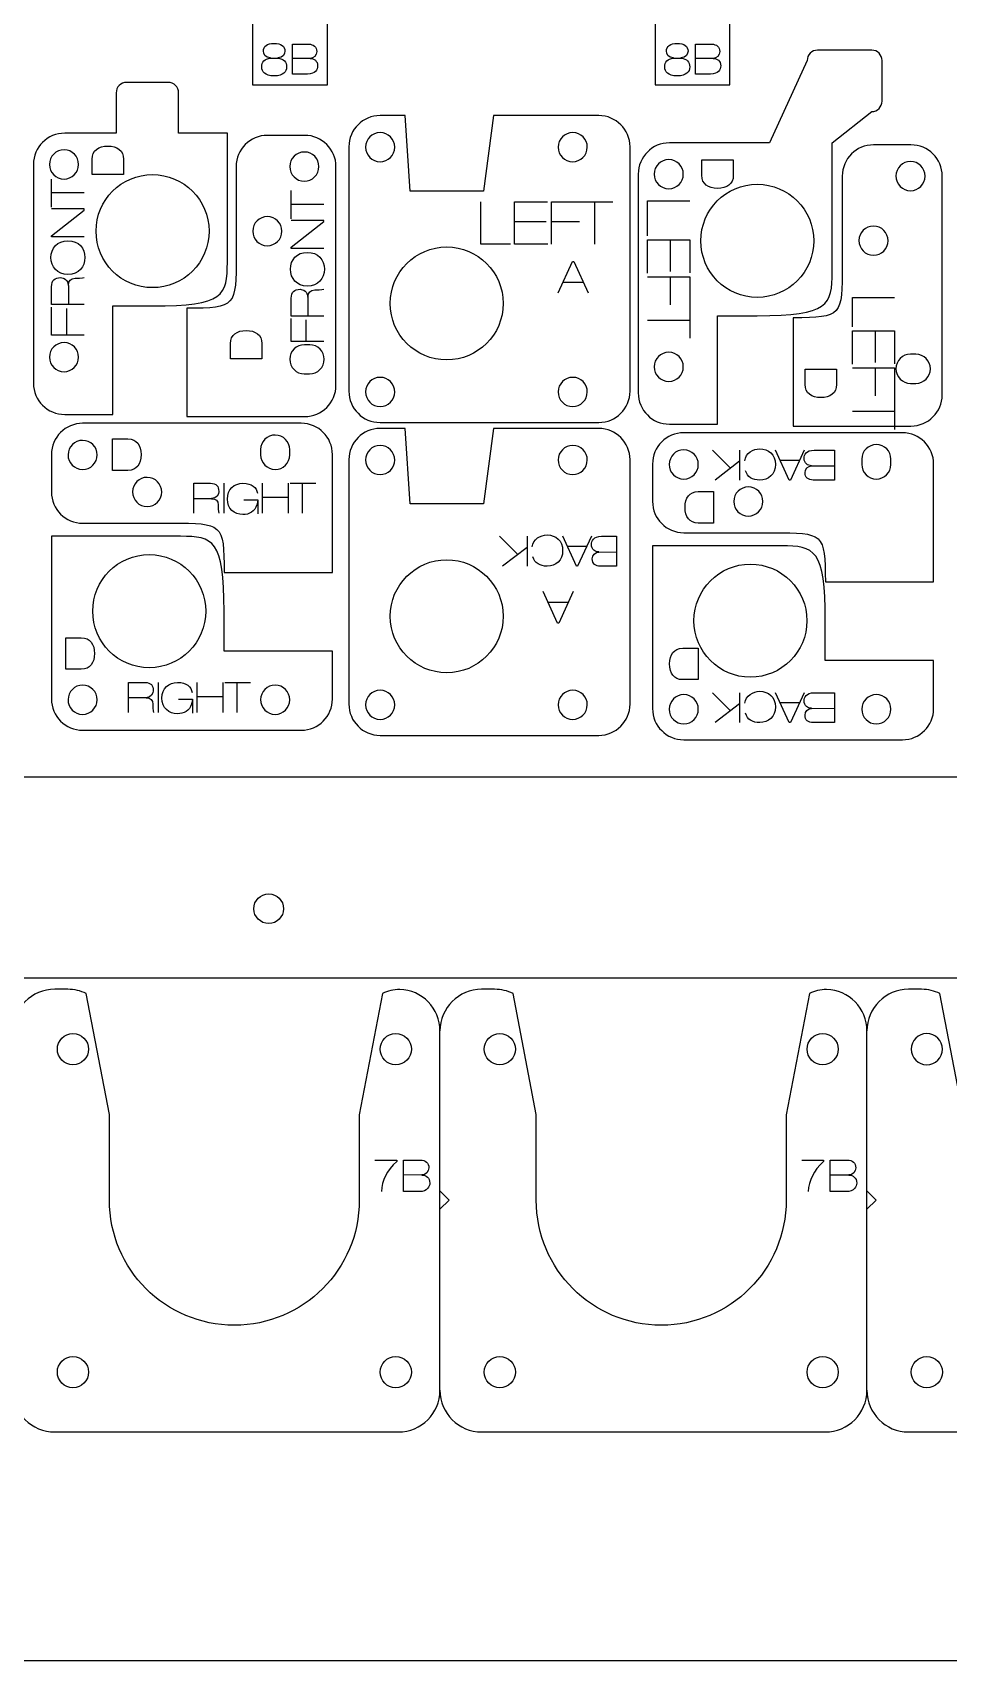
# Model space of a CAD drawing. Header units: millimetres. Extents: x 0 to 610, y -305 to 0.
# Drawn here: x 107 to 195, y -304.8 to -148.5 of the extents above; entities that cross this region are included whole.
import ezdxf

# ---------------------------------------------------------------- set-up
doc = ezdxf.new("R2010")
doc.units = ezdxf.units.MM
doc.layers.add('CUTS', color=1, linetype='Continuous', true_color=0xff0000)
doc.layers.add('TEXT', color=5, linetype='Continuous', true_color=0x0000ff)
doc.layers.add('laser bed referance', color=3, linetype='Continuous', lineweight=25, true_color=0x00ff00)

msp = doc.modelspace()

# ---------------------------------------------------------------- linework, layer by layer
at = {"layer": 'CUTS', "color": 1, "lineweight": 25, "true_color": 0xff0000}
for points in [[(165.37, -147.47), (165.37, -147.46), (166.78, -147.46), (166.78, -153.56), (173.98, -153.56), (173.98, -147.46), (184.78, -147.46), (184.78, -135.36), (188.98, -135.36), (188.98, -135.36), (188.98, -135.36)], [(126.71, -147.47), (126.71, -147.46), (128.12, -147.46), (128.12, -153.56), (135.32, -153.56), (135.32, -147.46), (136.73, -147.46), (136.73, -147.47)], [(181.39, -151.22), (177.79, -159.12), (168.17, -159.12)], [(187.59, -150.22), (182.39, -150.22)], [(188.59, -155.11), (188.59, -151.22), (188.59, -151.22)], [(115.03, -154.32), (115.03, -158.19), (110.09, -158.19)], [(120.03, -153.32), (116.03, -153.32)], [(121.02, -158.19), (121.03, -158.19), (121.03, -154.32)], [(183.79, -171.52), (183.79, -159.12), (187.59, -156.12)], [(143.25, -163.75), (142.78, -156.5), (140.38, -156.5)], [(161.38, -156.5), (151.28, -156.5), (150.32, -163.75), (143.25, -163.75), (143.25, -163.75)], [(125.71, -170.59), (125.71, -158.19), (121.02, -158.19), (121.02, -158.19)], [(133.14, -158.4), (129.55, -158.4)], [(191.36, -159.31), (187.77, -159.31)], [(137.38, -159.5), (137.38, -182.96)], [(164.38, -182.96), (164.38, -159.5)], [(107.09, -161.19), (107.09, -182.19)], [(126.55, -161.4), (126.55, -169.98), (126.55, -169.98)], [(136.14, -182.39), (136.14, -161.4)], [(165.17, -162.12), (165.17, -183.12)], [(184.77, -162.31), (184.76, -170.89), (184.76, -170.89)], [(194.36, -183.31), (194.36, -162.31)], [(110.09, -185.19), (114.7, -185.19), (114.7, -174.78), (118.52, -174.78)], [(121.83, -175), (121.83, -185.39), (133.14, -185.39)], [(168.17, -186.12), (172.78, -186.12), (172.78, -175.71), (176.6, -175.71)], [(180.05, -175.91), (180.05, -186.3), (191.36, -186.3)], [(191.84, -179.41), (191.33, -179.41)], [(133.1, -181.3), (133.61, -181.3), (133.61, -181.3)], [(191.32, -182.21), (191.83, -182.21), (191.83, -182.21)], [(132.8, -186.04), (111.81, -186.04)], [(140.38, -185.96), (161.38, -185.96)], [(143.25, -193.78), (142.78, -186.53), (140.38, -186.53)], [(161.38, -186.53), (151.28, -186.53), (150.32, -193.78), (143.25, -193.78), (143.25, -193.78)], [(190.54, -186.95), (169.54, -186.95)], [(108.81, -189.04), (108.81, -192.63)], [(125.4, -200.35), (135.8, -200.35), (135.8, -189.04)], [(128.9, -188.56), (128.9, -189.07)], [(131.7, -189.08), (131.7, -188.57), (131.7, -188.57)], [(137.38, -189.53), (137.38, -213)], [(164.38, -213), (164.38, -189.53)], [(166.54, -189.95), (166.54, -193.54)], [(183.14, -201.26), (193.54, -201.26), (193.54, -189.95)], [(186.64, -189.47), (186.64, -189.98)], [(189.44, -189.99), (189.44, -189.48), (189.44, -189.48)], [(108.81, -196.89), (108.81, -212.51)], [(121.21, -196.89), (108.81, -196.89), (108.81, -196.89)], [(111.81, -195.63), (120.39, -195.63), (120.39, -195.63)], [(169.54, -196.54), (178.13, -196.55), (178.13, -196.55)], [(166.54, -197.8), (166.54, -213.42)], [(178.94, -197.8), (166.54, -197.8), (166.54, -197.8)], [(135.8, -212.51), (135.8, -207.9), (125.39, -207.9), (125.39, -204.08)], [(193.54, -213.42), (193.54, -208.81), (183.13, -208.81), (183.13, -204.99)], [(111.81, -215.51), (132.8, -215.51)], [(140.38, -216), (161.38, -216)], [(169.54, -216.42), (190.54, -216.42)], [(264.73, -220), (32.82, -220), (32.82, -226.7), (32.82, -226.7)], [(63.35, -239.28), (70.95, -239.28), (274.73, -239.28)], [(110.38, -240.37), (109.13, -240.37)], [(151.38, -240.37), (150.13, -240.37)], [(192.38, -240.37), (191.13, -240.37)], [(114.38, -260.62), (114.38, -252.4), (112.15, -240.78)], [(140.61, -240.78), (138.37, -252.41), (138.38, -260.62)], [(155.38, -260.62), (155.38, -252.4), (153.15, -240.78)], [(181.61, -240.78), (179.37, -252.41), (179.38, -260.62)], [(196.38, -260.62), (196.38, -252.38), (194.15, -240.79)], [(146.13, -278.87), (146.13, -244.37)], [(187.13, -278.87), (187.13, -244.37)], [(146.13, -259.72), (147.01, -260.61), (146.13, -261.49)], [(187.13, -259.72), (188.01, -260.61), (187.13, -261.49)], [(109.13, -282.87), (142.13, -282.87)], [(150.13, -282.87), (183.13, -282.87)], [(191.13, -282.87), (208.05, -282.87)]]:
    msp.add_lwpolyline(points, dxfattribs=at)
for points in [[(182.39, -150.22), (181.84, -150.22), (181.39, -150.67), (181.39, -151.22)], [(188.59, -151.22), (188.59, -150.67), (188.14, -150.22), (187.59, -150.22)], [(116.03, -153.32), (115.48, -153.32), (115.03, -153.76), (115.03, -154.32)], [(121.03, -154.32), (121.03, -153.76), (120.58, -153.32), (120.03, -153.32)], [(187.59, -156.12), (188.14, -156.12), (188.59, -155.66), (188.59, -155.11)], [(140.38, -156.5), (138.72, -156.5), (137.38, -157.84), (137.38, -159.5)], [(164.38, -159.5), (164.38, -157.84), (163.03, -156.5), (161.38, -156.5)], [(110.09, -158.19), (108.43, -158.19), (107.09, -159.54), (107.09, -161.19)], [(129.55, -158.4), (127.89, -158.4), (126.55, -159.74), (126.55, -161.4)], [(136.14, -161.4), (136.14, -159.74), (134.79, -158.4), (133.14, -158.4)], [(140.38, -158.13), (139.61, -158.13), (138.98, -158.75), (138.98, -159.53)], [(141.78, -159.54), (141.78, -158.76), (141.16, -158.13), (140.38, -158.13)], [(158.88, -158.13), (158.11, -158.13), (157.48, -158.75), (157.48, -159.53)], [(160.28, -159.54), (160.28, -158.76), (159.65, -158.13), (158.88, -158.13)], [(168.17, -159.12), (166.51, -159.12), (165.17, -160.47), (165.17, -162.12)], [(187.77, -159.31), (186.11, -159.31), (184.77, -160.65), (184.77, -162.31)], [(194.36, -162.31), (194.36, -160.65), (193.01, -159.31), (191.36, -159.31)], [(110.03, -159.79), (109.25, -159.79), (108.62, -160.41), (108.62, -161.19)], [(111.42, -161.2), (111.42, -160.42), (110.8, -159.79), (110.03, -159.79)], [(133.11, -160), (132.33, -159.99), (131.71, -160.62), (131.7, -161.39)], [(134.5, -161.4), (134.51, -160.63), (133.88, -160), (133.11, -160)], [(138.98, -159.53), (138.98, -160.3), (139.6, -160.93), (140.37, -160.93)], [(140.37, -160.93), (141.15, -160.93), (141.78, -160.31), (141.78, -159.54)], [(157.48, -159.53), (157.47, -160.3), (158.1, -160.93), (158.87, -160.93)], [(158.87, -160.93), (159.64, -160.93), (160.27, -160.31), (160.28, -159.54)], [(168.11, -160.72), (167.33, -160.72), (166.7, -161.35), (166.7, -162.12)], [(169.5, -162.13), (169.5, -161.36), (168.88, -160.73), (168.11, -160.72)], [(191.33, -160.91), (190.55, -160.91), (189.92, -161.53), (189.92, -162.3)], [(192.72, -162.31), (192.72, -161.54), (192.1, -160.91), (191.33, -160.91)], [(108.62, -161.19), (108.62, -161.96), (109.24, -162.59), (110.02, -162.59)], [(110.02, -162.59), (110.79, -162.59), (111.42, -161.97), (111.42, -161.2)], [(113.1, -167.59), (113.1, -164.6), (115.52, -162.17), (118.52, -162.17)], [(118.52, -162.17), (121.52, -162.17), (123.95, -164.6), (123.95, -167.59)], [(131.7, -161.39), (131.7, -162.17), (132.33, -162.79), (133.1, -162.8)], [(133.1, -162.8), (133.87, -162.8), (134.5, -162.17), (134.5, -161.4)], [(166.7, -162.12), (166.7, -162.89), (167.32, -163.52), (168.1, -163.52)], [(168.1, -163.52), (168.87, -163.53), (169.5, -162.9), (169.5, -162.13)], [(189.92, -162.3), (189.92, -163.08), (190.54, -163.7), (191.32, -163.71)], [(191.32, -163.71), (192.09, -163.71), (192.72, -163.09), (192.72, -162.31)], [(171.18, -168.52), (171.18, -165.53), (173.6, -163.1), (176.6, -163.1)], [(176.6, -163.1), (179.6, -163.1), (182.03, -165.53), (182.03, -168.52)], [(129.55, -166.2), (128.78, -166.19), (128.15, -166.82), (128.15, -167.59)], [(130.95, -167.6), (130.95, -166.83), (130.32, -166.2), (129.55, -166.2)], [(187.77, -167.11), (187, -167.11), (186.37, -167.73), (186.37, -168.5)], [(189.16, -168.51), (189.17, -167.74), (188.54, -167.11), (187.77, -167.11)], [(118.52, -173.02), (115.52, -173.02), (113.1, -170.59), (113.1, -167.59)], [(123.95, -167.59), (123.95, -170.59), (121.52, -173.02), (118.52, -173.02)], [(128.15, -167.59), (128.14, -168.36), (128.77, -168.99), (129.54, -169)], [(129.54, -169), (130.31, -169), (130.94, -168.37), (130.95, -167.6)], [(176.6, -173.95), (173.6, -173.95), (171.18, -171.52), (171.18, -168.52)], [(182.03, -168.52), (182.03, -171.52), (179.6, -173.95), (176.6, -173.95)], [(186.37, -168.5), (186.36, -169.28), (186.99, -169.91), (187.76, -169.91)], [(187.76, -169.91), (188.53, -169.91), (189.16, -169.29), (189.16, -168.51)], [(126.55, -169.98), (126.55, -174.79), (126.55, -175), (121.83, -175)], [(141.35, -174.53), (141.35, -171.54), (143.78, -169.11), (146.78, -169.11)], [(146.78, -169.11), (149.77, -169.11), (152.2, -171.54), (152.2, -174.53)], [(118.52, -174.78), (125.43, -174.78), (125.71, -173.73), (125.71, -170.59)], [(176.6, -175.71), (183.51, -175.71), (183.79, -174.66), (183.79, -171.52)], [(184.76, -170.89), (184.76, -175.7), (184.76, -175.91), (180.05, -175.91)], [(146.78, -179.96), (143.78, -179.96), (141.35, -177.53), (141.35, -174.53)], [(152.2, -174.53), (152.2, -177.53), (149.77, -179.96), (146.78, -179.96)], [(110.03, -178.29), (109.25, -178.29), (108.62, -178.91), (108.62, -179.68)], [(108.62, -179.68), (108.62, -180.46), (109.24, -181.09), (110.02, -181.09)], [(110.02, -181.09), (110.79, -181.09), (111.42, -180.47), (111.42, -179.69)], [(111.42, -179.69), (111.42, -178.92), (110.8, -178.29), (110.03, -178.29)], [(133.11, -178.5), (132.34, -178.49), (131.71, -179.12), (131.7, -179.89)], [(135.01, -179.9), (135.02, -179.13), (134.39, -178.5), (133.62, -178.5)], [(168.11, -179.22), (167.33, -179.22), (166.7, -179.84), (166.7, -180.62)], [(169.5, -180.63), (169.5, -179.85), (168.88, -179.22), (168.11, -179.22)], [(191.33, -179.41), (190.55, -179.4), (189.92, -180.03), (189.92, -180.8)], [(193.23, -180.81), (193.23, -180.04), (192.61, -179.41), (191.84, -179.41)], [(131.7, -179.89), (131.7, -180.66), (132.33, -181.29), (133.1, -181.3)], [(133.61, -181.3), (134.38, -181.3), (135.01, -180.67), (135.01, -179.9)], [(166.7, -180.62), (166.7, -181.39), (167.32, -182.02), (168.1, -182.02)], [(168.1, -182.02), (168.87, -182.02), (169.5, -181.4), (169.5, -180.63)], [(189.92, -180.8), (189.92, -181.57), (190.54, -182.2), (191.32, -182.21)], [(191.83, -182.21), (192.6, -182.21), (193.23, -181.58), (193.23, -180.81)], [(107.09, -182.19), (107.09, -183.85), (108.43, -185.19), (110.09, -185.19)], [(133.14, -185.39), (134.79, -185.39), (136.14, -184.05), (136.14, -182.39)], [(140.38, -181.63), (139.61, -181.63), (138.98, -182.25), (138.98, -183.03)], [(141.78, -183.04), (141.78, -182.26), (141.16, -181.63), (140.38, -181.63)], [(158.88, -181.63), (158.11, -181.63), (157.48, -182.25), (157.48, -183.03)], [(160.28, -183.04), (160.28, -182.26), (159.65, -181.63), (158.88, -181.63)], [(137.38, -182.96), (137.38, -184.62), (138.72, -185.96), (140.38, -185.96)], [(138.98, -183.03), (138.98, -183.8), (139.6, -184.43), (140.38, -184.43)], [(140.38, -184.43), (141.15, -184.43), (141.78, -183.81), (141.78, -183.04)], [(157.48, -183.03), (157.47, -183.8), (158.1, -184.43), (158.87, -184.43)], [(158.87, -184.43), (159.64, -184.43), (160.27, -183.81), (160.28, -183.04)], [(161.38, -185.96), (163.03, -185.96), (164.38, -184.62), (164.38, -182.96)], [(165.17, -183.12), (165.17, -184.78), (166.51, -186.12), (168.17, -186.12)], [(191.36, -186.3), (193.01, -186.3), (194.36, -184.96), (194.36, -183.31)], [(111.81, -186.04), (110.15, -186.04), (108.81, -187.38), (108.81, -189.04)], [(130.31, -187.17), (129.54, -187.16), (128.91, -187.79), (128.9, -188.56)], [(131.7, -188.57), (131.71, -187.8), (131.08, -187.17), (130.31, -187.17)], [(135.8, -189.04), (135.8, -187.38), (134.46, -186.04), (132.8, -186.04)], [(140.38, -186.53), (138.72, -186.53), (137.38, -187.88), (137.38, -189.53)], [(164.38, -189.53), (164.38, -187.88), (163.03, -186.53), (161.38, -186.53)], [(169.54, -186.95), (167.89, -186.95), (166.54, -188.3), (166.54, -189.95)], [(193.54, -189.95), (193.54, -188.3), (192.2, -186.95), (190.54, -186.95)], [(110.41, -189.07), (110.4, -189.84), (111.03, -190.47), (111.8, -190.47)], [(111.81, -187.68), (111.04, -187.67), (110.41, -188.3), (110.41, -189.07)], [(111.8, -190.47), (112.57, -190.48), (113.2, -189.85), (113.21, -189.08)], [(113.21, -189.08), (113.21, -188.31), (112.58, -187.68), (111.81, -187.68)], [(128.9, -189.07), (128.9, -189.84), (129.53, -190.47), (130.3, -190.47)], [(130.3, -190.47), (131.07, -190.48), (131.7, -189.85), (131.7, -189.08)], [(140.38, -188.17), (139.61, -188.16), (138.98, -188.79), (138.98, -189.56)], [(141.78, -189.57), (141.78, -188.8), (141.16, -188.17), (140.38, -188.17)], [(158.88, -188.17), (158.11, -188.16), (157.48, -188.79), (157.48, -189.56)], [(160.28, -189.57), (160.28, -188.8), (159.65, -188.17), (158.88, -188.17)], [(169.55, -188.59), (168.77, -188.59), (168.15, -189.21), (168.14, -189.98)], [(170.94, -189.99), (170.95, -189.22), (170.32, -188.59), (169.55, -188.59)], [(188.04, -188.08), (187.27, -188.08), (186.64, -188.7), (186.64, -189.47)], [(189.44, -189.48), (189.44, -188.71), (188.82, -188.08), (188.04, -188.08)], [(138.98, -189.56), (138.98, -190.34), (139.6, -190.96), (140.37, -190.96)], [(140.37, -190.96), (141.15, -190.97), (141.78, -190.34), (141.78, -189.57)], [(157.48, -189.56), (157.47, -190.33), (158.1, -190.96), (158.87, -190.96)], [(158.87, -190.96), (159.64, -190.97), (160.27, -190.34), (160.28, -189.57)], [(168.14, -189.98), (168.14, -190.76), (168.76, -191.39), (169.54, -191.39)], [(169.54, -191.39), (170.31, -191.39), (170.94, -190.77), (170.94, -189.99)], [(186.64, -189.98), (186.64, -190.76), (187.26, -191.39), (188.03, -191.39)], [(188.03, -191.39), (188.81, -191.39), (189.44, -190.77), (189.44, -189.99)], [(118.01, -191.23), (117.24, -191.23), (116.61, -191.85), (116.61, -192.63)], [(119.41, -192.64), (119.41, -191.86), (118.78, -191.24), (118.01, -191.23)], [(175.75, -192.15), (174.97, -192.14), (174.34, -192.77), (174.34, -193.54)], [(177.14, -193.55), (177.15, -192.78), (176.52, -192.15), (175.75, -192.15)], [(108.81, -192.63), (108.81, -194.29), (110.15, -195.63), (111.81, -195.63)], [(116.61, -192.63), (116.6, -193.4), (117.23, -194.03), (118, -194.03)], [(118, -194.03), (118.77, -194.03), (119.4, -193.41), (119.41, -192.64)], [(166.54, -193.54), (166.54, -195.2), (167.89, -196.54), (169.54, -196.54)], [(174.34, -193.54), (174.34, -194.31), (174.96, -194.94), (175.74, -194.94)], [(175.74, -194.94), (176.51, -194.95), (177.14, -194.32), (177.14, -193.55)], [(120.39, -195.63), (125.2, -195.63), (125.4, -195.63), (125.4, -200.35)], [(125.39, -204.08), (125.39, -197.17), (124.34, -196.89), (121.21, -196.89)], [(178.13, -196.55), (182.93, -196.55), (183.14, -196.55), (183.14, -201.26)], [(183.13, -204.99), (183.13, -198.08), (182.08, -197.8), (178.94, -197.8)], [(112.78, -204.08), (112.78, -201.08), (115.21, -198.65), (118.21, -198.65)], [(118.21, -198.65), (121.2, -198.65), (123.63, -201.08), (123.63, -204.08)], [(141.35, -204.57), (141.35, -201.57), (143.78, -199.14), (146.78, -199.14)], [(146.78, -199.14), (149.77, -199.14), (152.2, -201.57), (152.2, -204.57)], [(170.52, -204.99), (170.52, -201.99), (172.94, -199.56), (175.94, -199.56)], [(175.94, -199.56), (178.94, -199.56), (181.37, -201.99), (181.37, -204.99)], [(118.21, -209.5), (115.21, -209.5), (112.78, -207.07), (112.78, -204.08)], [(123.63, -204.08), (123.63, -207.07), (121.2, -209.5), (118.21, -209.5)], [(146.78, -209.99), (143.78, -209.99), (141.35, -207.56), (141.35, -204.57)], [(152.2, -204.57), (152.2, -207.56), (149.77, -209.99), (146.78, -209.99)], [(175.94, -210.41), (172.94, -210.41), (170.52, -207.99), (170.52, -204.99)], [(181.37, -204.99), (181.37, -207.99), (178.94, -210.41), (175.94, -210.41)], [(108.81, -212.51), (108.81, -214.16), (110.15, -215.51), (111.81, -215.51)], [(111.81, -211.18), (111.04, -211.17), (110.41, -211.8), (110.41, -212.57)], [(113.21, -212.58), (113.21, -211.81), (112.58, -211.18), (111.81, -211.18)], [(130.31, -211.18), (129.53, -211.17), (128.91, -211.8), (128.9, -212.57)], [(131.7, -212.58), (131.71, -211.81), (131.08, -211.18), (130.31, -211.18)], [(132.8, -215.51), (134.46, -215.51), (135.8, -214.16), (135.8, -212.51)], [(140.38, -211.67), (139.61, -211.66), (138.98, -212.29), (138.98, -213.06)], [(141.78, -213.07), (141.78, -212.3), (141.16, -211.67), (140.38, -211.67)], [(158.88, -211.67), (158.11, -211.66), (157.48, -212.29), (157.48, -213.06)], [(160.28, -213.07), (160.28, -212.3), (159.65, -211.67), (158.88, -211.67)], [(169.55, -212.09), (168.77, -212.09), (168.15, -212.71), (168.14, -213.48)], [(170.94, -213.49), (170.95, -212.72), (170.32, -212.09), (169.55, -212.09)], [(188.04, -212.09), (187.27, -212.09), (186.64, -212.71), (186.64, -213.48)], [(189.44, -213.49), (189.44, -212.72), (188.82, -212.09), (188.04, -212.09)], [(110.41, -212.57), (110.4, -213.35), (111.03, -213.97), (111.8, -213.98)], [(111.8, -213.98), (112.57, -213.98), (113.2, -213.35), (113.21, -212.58)], [(128.9, -212.57), (128.9, -213.35), (129.53, -213.97), (130.3, -213.98)], [(130.3, -213.98), (131.07, -213.98), (131.7, -213.35), (131.7, -212.58)], [(137.38, -213), (137.38, -214.65), (138.72, -216), (140.38, -216)], [(138.98, -213.06), (138.98, -213.84), (139.6, -214.46), (140.38, -214.47)], [(140.38, -214.47), (141.15, -214.47), (141.78, -213.84), (141.78, -213.07)], [(157.48, -213.06), (157.47, -213.84), (158.1, -214.46), (158.87, -214.47)], [(158.87, -214.47), (159.64, -214.47), (160.27, -213.84), (160.28, -213.07)], [(161.38, -216), (163.03, -216), (164.38, -214.65), (164.38, -213)], [(166.54, -213.42), (166.54, -215.08), (167.89, -216.42), (169.54, -216.42)], [(168.14, -213.48), (168.14, -214.26), (168.76, -214.89), (169.54, -214.89)], [(169.54, -214.89), (170.31, -214.89), (170.94, -214.27), (170.94, -213.49)], [(186.64, -213.48), (186.64, -214.26), (187.26, -214.89), (188.03, -214.89)], [(188.03, -214.89), (188.81, -214.89), (189.44, -214.27), (189.44, -213.49)], [(190.54, -216.42), (192.2, -216.42), (193.54, -215.08), (193.54, -213.42)], [(128.25, -232.64), (128.25, -231.85), (128.89, -231.21), (129.68, -231.21)], [(129.68, -231.21), (130.47, -231.21), (131.1, -231.85), (131.1, -232.64)], [(129.68, -234.06), (128.89, -234.06), (128.25, -233.42), (128.25, -232.64)], [(131.1, -232.64), (131.1, -233.42), (130.47, -234.06), (129.68, -234.06)], [(109.13, -240.37), (106.92, -240.37), (105.13, -242.16), (105.13, -244.37)], [(112.15, -240.78), (111.61, -240.52), (111.02, -240.37), (110.38, -240.37)], [(142.26, -240.38), (141.67, -240.39), (141.11, -240.54), (140.61, -240.78)], [(146.13, -244.37), (146.13, -242.2), (144.41, -240.44), (142.26, -240.38)], [(150.13, -240.37), (147.92, -240.37), (146.13, -242.16), (146.13, -244.37)], [(153.15, -240.78), (152.61, -240.52), (152.02, -240.37), (151.38, -240.37)], [(183.26, -240.38), (182.67, -240.39), (182.11, -240.54), (181.61, -240.78)], [(187.13, -244.37), (187.13, -242.2), (185.4, -240.44), (183.26, -240.38)], [(191.13, -240.37), (188.92, -240.37), (187.13, -242.16), (187.13, -244.37)], [(194.15, -240.79), (193.61, -240.52), (193.01, -240.37), (192.38, -240.37)], [(109.38, -246.12), (109.38, -245.29), (110.05, -244.62), (110.88, -244.62)], [(110.88, -244.62), (111.7, -244.62), (112.38, -245.29), (112.38, -246.12)], [(140.38, -246.12), (140.38, -245.29), (141.05, -244.62), (141.88, -244.62)], [(141.88, -244.62), (142.7, -244.62), (143.38, -245.29), (143.38, -246.12)], [(150.38, -246.12), (150.38, -245.29), (151.05, -244.62), (151.88, -244.62)], [(151.88, -244.62), (152.7, -244.62), (153.38, -245.29), (153.38, -246.12)], [(181.38, -246.12), (181.38, -245.29), (182.05, -244.62), (182.88, -244.62)], [(182.88, -244.62), (183.7, -244.62), (184.38, -245.29), (184.38, -246.12)], [(192.88, -244.62), (192.05, -244.62), (191.38, -245.29), (191.38, -246.12)], [(194.38, -246.12), (194.38, -245.29), (193.7, -244.62), (192.88, -244.62)], [(110.88, -247.62), (110.05, -247.62), (109.38, -246.95), (109.38, -246.12)], [(112.38, -246.12), (112.38, -246.95), (111.7, -247.62), (110.88, -247.62)], [(141.88, -247.62), (141.05, -247.62), (140.38, -246.95), (140.38, -246.12)], [(143.38, -246.12), (143.38, -246.95), (142.7, -247.62), (141.88, -247.62)], [(151.88, -247.62), (151.05, -247.62), (150.38, -246.95), (150.38, -246.12)], [(153.38, -246.12), (153.38, -246.95), (152.7, -247.62), (151.88, -247.62)], [(182.88, -247.62), (182.05, -247.62), (181.38, -246.95), (181.38, -246.12)], [(184.38, -246.12), (184.38, -246.95), (183.7, -247.62), (182.88, -247.62)], [(191.38, -246.12), (191.38, -246.95), (192.05, -247.62), (192.88, -247.62)], [(192.88, -247.62), (193.7, -247.62), (194.38, -246.95), (194.38, -246.12)], [(126.38, -272.62), (119.75, -272.62), (114.38, -267.25), (114.38, -260.62)], [(138.38, -260.62), (138.38, -267.25), (133, -272.62), (126.38, -272.62)], [(167.38, -272.62), (160.75, -272.62), (155.38, -267.25), (155.38, -260.62)], [(179.38, -260.62), (179.38, -267.25), (174, -272.62), (167.38, -272.62)], [(109.38, -277.12), (109.38, -276.29), (110.05, -275.62), (110.88, -275.62)], [(110.88, -275.62), (111.7, -275.62), (112.38, -276.29), (112.38, -277.12)], [(140.38, -277.12), (140.38, -276.29), (141.05, -275.62), (141.88, -275.62)], [(141.88, -275.62), (142.7, -275.62), (143.38, -276.29), (143.38, -277.12)], [(150.38, -277.12), (150.38, -276.29), (151.05, -275.62), (151.88, -275.62)], [(151.88, -275.62), (152.7, -275.62), (153.38, -276.29), (153.38, -277.12)], [(181.38, -277.12), (181.38, -276.29), (182.05, -275.62), (182.88, -275.62)], [(182.88, -275.62), (183.7, -275.62), (184.38, -276.29), (184.38, -277.12)], [(191.38, -277.12), (191.38, -276.29), (192.05, -275.62), (192.88, -275.62)], [(192.88, -275.62), (193.7, -275.62), (194.38, -276.29), (194.38, -277.12)], [(110.88, -278.62), (110.05, -278.62), (109.38, -277.95), (109.38, -277.12)], [(112.38, -277.12), (112.38, -277.95), (111.7, -278.62), (110.88, -278.62)], [(141.88, -278.62), (141.05, -278.62), (140.38, -277.95), (140.38, -277.12)], [(143.38, -277.12), (143.38, -277.95), (142.7, -278.62), (141.88, -278.62)], [(151.88, -278.62), (151.05, -278.62), (150.38, -277.95), (150.38, -277.12)], [(153.38, -277.12), (153.38, -277.95), (152.7, -278.62), (151.88, -278.62)], [(182.88, -278.62), (182.05, -278.62), (181.38, -277.95), (181.38, -277.12)], [(184.38, -277.12), (184.38, -277.95), (183.7, -278.62), (182.88, -278.62)], [(192.88, -278.62), (192.05, -278.62), (191.38, -277.95), (191.38, -277.12)], [(194.38, -277.12), (194.38, -277.95), (193.7, -278.62), (192.88, -278.62)], [(105.13, -278.87), (105.13, -281.08), (106.92, -282.87), (109.13, -282.87)], [(142.13, -282.87), (144.34, -282.87), (146.13, -281.08), (146.13, -278.87)], [(146.13, -278.87), (146.13, -281.08), (147.92, -282.87), (150.13, -282.87)], [(183.13, -282.87), (185.34, -282.87), (187.13, -281.08), (187.13, -278.87)], [(187.13, -278.87), (187.13, -281.08), (188.92, -282.87), (191.13, -282.87)]]:
    msp.add_open_spline(points, degree=3, dxfattribs=at)
at = {"layer": 'laser bed referance'}
for q in [(304.8, -304.8), (609.6, -304.8)]:
    msp.add_line((0, -304.8), q, dxfattribs=at)
at = {"layer": 'TEXT', "color": 5, "true_color": 0x0000ff}
for points in [[(131.96, -149.65), (133.52, -149.65)], [(133.41, -152.52), (131.96, -152.52), (131.96, -149.65), (131.96, -149.65)], [(170.67, -149.65), (172.23, -149.65)], [(172.12, -152.52), (170.67, -152.52), (170.67, -149.65), (170.67, -149.65)], [(129.86, -150.98), (129.86, -150.97)], [(129.86, -150.98), (130.55, -150.98)], [(130.55, -150.97), (130.55, -150.98)], [(133.66, -151.01), (131.96, -151.01)], [(133.66, -151.01), (133.66, -151.02)], [(168.57, -150.98), (168.57, -150.97)], [(168.57, -150.98), (169.25, -150.98)], [(169.26, -150.97), (169.26, -150.98)], [(172.37, -151.01), (170.67, -151.01)], [(172.36, -151.01), (172.36, -151.02)], [(112.72, -162.17), (112.72, -160.69)], [(115.74, -160.69), (115.74, -162.17), (112.72, -162.17), (112.72, -162.17)], [(171.28, -162.23), (171.28, -160.76), (174.3, -160.76), (174.3, -160.76)], [(174.3, -160.76), (174.3, -162.23)], [(108.83, -165.28), (108.83, -162.59)], [(111.96, -163.93), (108.83, -163.93)], [(131.84, -166.4), (131.84, -163.7)], [(111.96, -168.14), (108.83, -168.14), (108.83, -168.03), (111.96, -165.57), (111.96, -165.46), (108.83, -165.46)], [(134.97, -165.04), (131.84, -165.04)], [(152.9, -168.83), (150.06, -168.83), (150.06, -164.78)], [(156.48, -168.83), (153.29, -168.83), (153.29, -164.78), (156.45, -164.78)], [(156.84, -168.83), (156.84, -164.78), (159.68, -164.78)], [(159.24, -164.78), (162.74, -164.78)], [(161, -168.83), (161, -164.78)], [(166.07, -168.04), (166.07, -164.7), (170.13, -164.7)], [(134.97, -169.26), (131.84, -169.26), (131.84, -169.14), (134.97, -166.68), (134.97, -166.58), (131.84, -166.58)], [(153.29, -166.66), (156.32, -166.66)], [(156.84, -166.66), (159.52, -166.66)], [(166.07, -171.62), (166.07, -168.43), (170.13, -168.43), (170.13, -171.59)], [(168.24, -168.43), (168.24, -171.46)], [(157.48, -173.52), (158.86, -170.5), (158.97, -170.5), (160.36, -173.52)], [(111.96, -174.65), (108.83, -174.65), (108.83, -172.93)], [(110.43, -172.81), (110.44, -172.81)], [(110.44, -172.81), (110.45, -174.65)], [(159.9, -172.53), (157.93, -172.53)], [(166.07, -171.98), (170.13, -171.98), (170.13, -174.82)], [(168.24, -171.98), (168.24, -174.66)], [(111.96, -177.57), (108.83, -177.57), (108.83, -174.88)], [(110.29, -177.57), (110.29, -175.01)], [(134.97, -175.76), (131.84, -175.76), (131.84, -174.04)], [(133.44, -173.92), (133.45, -173.93), (133.45, -175.76)], [(170.13, -174.38), (170.13, -177.88)], [(185.74, -176.79), (185.74, -173.95), (189.79, -173.95)], [(134.97, -178.19), (131.84, -178.19), (131.84, -175.99)], [(133.29, -178.19), (133.29, -176.12)], [(166.07, -176.14), (170.13, -176.14)], [(185.74, -180.37), (185.74, -177.18), (189.79, -177.18), (189.79, -180.34)], [(187.91, -177.18), (187.91, -180.21)], [(126.01, -179.86), (126.01, -178.39)], [(129.03, -178.39), (129.03, -179.86), (126.01, -179.86), (126.01, -179.86)], [(133.62, -178.5), (133.11, -178.5)], [(181.19, -182.31), (181.19, -180.84), (184.22, -180.84), (184.22, -180.84)], [(184.22, -180.84), (184.22, -182.31)], [(185.74, -180.73), (189.79, -180.73), (189.79, -183.57)], [(187.91, -180.73), (187.91, -183.41)], [(189.79, -183.13), (189.79, -186.63)], [(185.74, -184.89), (189.79, -184.89)], [(114.69, -187.54), (116.16, -187.54)], [(116.16, -190.56), (114.69, -190.56), (114.69, -187.54), (114.69, -187.54)], [(174.04, -190.35), (172.29, -188.62)], [(174.91, -188.62), (174.91, -191.49)], [(181.1, -188.62), (179.78, -191.49), (179.67, -191.49), (178.35, -188.62)], [(182.06, -188.62), (184.02, -188.62), (184.02, -191.49), (184.02, -191.49)], [(174.91, -189.69), (172.55, -191.49)], [(178.79, -189.57), (180.67, -189.57)], [(181.82, -190.12), (184.02, -190.13)], [(181.82, -190.13), (181.82, -190.12)], [(122.5, -194.68), (122.5, -191.8), (124.08, -191.8)], [(125.36, -191.8), (125.36, -194.68)], [(129.09, -194.68), (129.09, -191.8)], [(131.55, -191.8), (131.55, -194.68)], [(131.75, -191.8), (134.22, -191.8)], [(132.94, -194.68), (132.94, -191.83)], [(184.02, -191.49), (181.96, -191.49)], [(124.19, -193.27), (124.19, -193.28), (122.5, -193.29)], [(127.3, -193.39), (128.65, -193.39), (128.65, -194.74)], [(129.09, -193.14), (131.55, -193.14)], [(170.93, -192.6), (172.4, -192.6), (172.4, -195.62), (172.4, -195.62)], [(153.62, -198.62), (151.86, -196.89)], [(154.49, -196.89), (154.49, -199.76)], [(160.67, -196.89), (159.35, -199.76), (159.25, -199.76), (157.93, -196.89)], [(161.64, -196.89), (163.09, -196.89), (163.09, -199.76), (163.09, -199.76)], [(172.4, -195.62), (170.93, -195.62)], [(154.49, -197.96), (152.13, -199.76)], [(158.36, -197.84), (160.24, -197.84)], [(161.39, -198.4), (161.39, -198.39)], [(161.4, -198.39), (163.09, -198.4)], [(163.09, -199.76), (161.53, -199.76)], [(158.92, -202.2), (157.53, -205.22), (157.42, -205.22), (156.03, -202.2)], [(156.49, -203.2), (158.47, -203.2)], [(110.21, -206.63), (111.68, -206.63)], [(111.68, -209.65), (110.21, -209.65), (110.21, -206.63), (110.21, -206.63)], [(169.44, -207.63), (170.91, -207.63), (170.91, -210.65), (170.91, -210.65)], [(116.22, -213.8), (116.22, -210.92), (117.8, -210.92)], [(119.07, -210.92), (119.07, -213.8)], [(122.81, -213.8), (122.81, -210.92)], [(125.27, -210.92), (125.27, -213.8)], [(125.46, -210.92), (127.94, -210.92)], [(126.66, -213.8), (126.66, -210.95)], [(170.91, -210.65), (169.44, -210.65)], [(117.91, -212.39), (117.91, -212.4), (116.22, -212.41)], [(121.02, -212.51), (122.37, -212.51), (122.37, -213.86)], [(122.81, -212.26), (125.27, -212.26)], [(174.04, -213.63), (172.29, -211.9)], [(174.91, -211.9), (174.91, -214.77)], [(181.1, -211.9), (179.78, -214.77), (179.67, -214.77), (178.35, -211.9)], [(182.06, -211.9), (184.02, -211.9), (184.02, -214.77), (184.02, -214.77)], [(174.91, -212.97), (172.55, -214.77)], [(178.79, -212.85), (180.67, -212.85)], [(181.82, -213.4), (184.02, -213.41)], [(181.82, -213.41), (181.82, -213.4)], [(184.02, -214.77), (181.96, -214.77)], [(139.87, -256.79), (141.97, -256.79), (141.97, -256.9)], [(142.61, -256.77), (144.25, -256.77)], [(144.14, -259.79), (142.61, -259.79), (142.61, -256.77), (142.61, -256.77)], [(180.87, -256.79), (182.97, -256.79), (182.97, -256.9)], [(183.61, -256.77), (185.25, -256.77)], [(185.14, -259.79), (183.61, -259.79), (183.61, -256.77), (183.61, -256.77)], [(144.39, -258.21), (142.61, -258.2)], [(144.39, -258.2), (144.39, -258.21)], [(185.39, -258.21), (183.61, -258.21)], [(185.39, -258.2), (185.39, -258.21)]]:
    msp.add_lwpolyline(points, dxfattribs=at)
for points in [[(129.17, -150.32), (129.17, -149.83), (129.53, -149.57), (130.2, -149.57)], [(130.2, -149.57), (130.87, -149.57), (131.24, -149.83), (131.24, -150.32)], [(133.52, -149.65), (133.97, -149.65), (134.29, -149.89), (134.29, -150.36)], [(167.88, -150.32), (167.88, -149.83), (168.24, -149.57), (168.91, -149.57)], [(168.91, -149.57), (169.58, -149.57), (169.95, -149.83), (169.95, -150.32)], [(172.23, -149.65), (172.68, -149.65), (173, -149.89), (173, -150.36)], [(129.01, -151.83), (129.01, -151.36), (129.26, -151.04), (129.86, -150.98)], [(129.86, -150.97), (129.32, -150.93), (129.17, -150.57), (129.17, -150.32)], [(131.24, -150.32), (131.24, -150.57), (131.08, -150.93), (130.55, -150.97)], [(130.55, -150.98), (131.15, -151.04), (131.4, -151.36), (131.4, -151.83)], [(134.29, -150.36), (134.29, -150.7), (133.99, -151.02), (133.66, -151.01)], [(133.66, -151.02), (134.03, -151.03), (134.38, -151.24), (134.38, -151.74)], [(167.72, -151.83), (167.72, -151.36), (167.97, -151.04), (168.57, -150.98)], [(168.57, -150.97), (168.03, -150.93), (167.88, -150.57), (167.88, -150.32)], [(169.95, -150.32), (169.95, -150.57), (169.79, -150.93), (169.26, -150.97)], [(169.26, -150.98), (169.86, -151.04), (170.11, -151.36), (170.11, -151.83)], [(173, -150.36), (173, -150.7), (172.7, -151.02), (172.36, -151.01)], [(172.36, -151.02), (172.74, -151.03), (173.09, -151.24), (173.09, -151.74)], [(130.2, -152.69), (129.31, -152.69), (129.01, -152.29), (129.01, -151.83)], [(131.4, -151.83), (131.4, -152.29), (131.1, -152.69), (130.2, -152.69)], [(134.38, -151.74), (134.38, -152.07), (134.17, -152.52), (133.41, -152.52)], [(168.91, -152.69), (168.01, -152.69), (167.72, -152.29), (167.72, -151.83)], [(170.11, -151.83), (170.11, -152.29), (169.81, -152.69), (168.91, -152.69)], [(173.09, -151.74), (173.09, -152.07), (172.88, -152.52), (172.12, -152.52)], [(112.72, -160.69), (112.72, -159.86), (113.33, -159.43), (114.23, -159.43)], [(114.23, -159.43), (115.13, -159.43), (115.74, -159.86), (115.74, -160.69)], [(172.79, -163.49), (171.89, -163.49), (171.28, -163.07), (171.28, -162.23)], [(174.3, -162.23), (174.3, -163.07), (173.69, -163.49), (172.79, -163.49)], [(108.76, -170.13), (108.76, -169.24), (109.36, -168.51), (110.4, -168.51)], [(110.4, -168.51), (111.43, -168.51), (112.03, -169.24), (112.03, -170.13)], [(110.4, -171.75), (109.36, -171.75), (108.76, -171.02), (108.76, -170.13)], [(112.03, -170.13), (112.03, -171.02), (111.43, -171.75), (110.4, -171.75)], [(131.77, -171.25), (131.77, -170.35), (132.37, -169.63), (133.4, -169.63)], [(133.4, -169.63), (134.44, -169.63), (135.03, -170.35), (135.03, -171.25)], [(133.4, -172.87), (132.37, -172.87), (131.77, -172.14), (131.77, -171.25)], [(135.03, -171.25), (135.03, -172.14), (134.44, -172.87), (133.4, -172.87)], [(108.83, -172.93), (108.83, -172.3), (109.13, -172.06), (109.69, -172.06)], [(109.69, -172.06), (109.99, -172.06), (110.4, -172.27), (110.43, -172.81)], [(110.44, -172.81), (110.45, -172.33), (110.67, -172.12), (111.1, -172.12)], [(111.1, -172.12), (111.21, -172.12), (111.83, -172.11), (111.96, -172.05)], [(131.84, -174.04), (131.84, -173.42), (132.14, -173.18), (132.69, -173.18)], [(132.69, -173.18), (132.99, -173.18), (133.41, -173.38), (133.44, -173.92)], [(133.45, -173.93), (133.45, -173.45), (133.67, -173.24), (134.1, -173.24)], [(134.1, -173.24), (134.22, -173.24), (134.84, -173.23), (134.97, -173.17)], [(126.01, -178.39), (126.01, -177.56), (126.62, -177.13), (127.52, -177.13)], [(127.52, -177.13), (128.42, -177.13), (129.03, -177.56), (129.03, -178.39)], [(182.7, -183.57), (181.8, -183.57), (181.19, -183.15), (181.19, -182.31)], [(184.22, -182.31), (184.22, -183.15), (183.61, -183.57), (182.7, -183.57)], [(116.16, -187.54), (117, -187.54), (117.43, -188.15), (117.43, -189.05)], [(117.43, -189.05), (117.43, -189.95), (117, -190.56), (116.16, -190.56)], [(175.41, -189.64), (175.5, -188.88), (176.19, -188.49), (176.85, -188.49)], [(176.85, -188.49), (177.67, -188.49), (178.34, -189.04), (178.34, -189.99)], [(181.1, -189.4), (181.1, -189.06), (181.31, -188.62), (182.06, -188.62)], [(176.85, -191.49), (176.17, -191.49), (175.63, -191.21), (175.48, -190.59)], [(178.34, -189.99), (178.34, -190.94), (177.67, -191.49), (176.85, -191.49)], [(181.82, -190.12), (181.45, -190.1), (181.1, -189.9), (181.1, -189.4)], [(181.19, -190.78), (181.19, -190.44), (181.48, -190.12), (181.82, -190.13)], [(124.08, -191.8), (124.66, -191.8), (124.88, -192.08), (124.88, -192.59)], [(125.71, -193.31), (125.71, -192.36), (126.37, -191.8), (127.19, -191.8)], [(127.19, -191.8), (128.09, -191.8), (128.5, -192.2), (128.61, -192.76)], [(181.96, -191.49), (181.5, -191.49), (181.19, -191.24), (181.19, -190.78)], [(124.88, -192.59), (124.88, -192.86), (124.69, -193.25), (124.19, -193.27)], [(124.19, -193.28), (124.63, -193.28), (124.82, -193.49), (124.82, -193.88)], [(127.19, -194.8), (126.37, -194.8), (125.71, -194.25), (125.71, -193.31)], [(128.65, -193.39), (128.61, -193.73), (128.55, -193.87), (128.55, -193.87)], [(169.67, -194.11), (169.67, -193.21), (170.09, -192.6), (170.93, -192.6)], [(124.82, -193.88), (124.82, -193.99), (124.83, -194.56), (124.89, -194.68)], [(128.55, -193.87), (128.35, -194.53), (127.79, -194.8), (127.19, -194.8)], [(170.93, -195.62), (170.09, -195.62), (169.67, -195.01), (169.67, -194.11)], [(154.99, -197.91), (155.07, -197.15), (155.76, -196.76), (156.43, -196.76)], [(156.43, -196.76), (157.25, -196.76), (157.91, -197.31), (157.91, -198.26)], [(160.67, -197.67), (160.67, -197.34), (160.88, -196.89), (161.64, -196.89)], [(157.91, -198.26), (157.91, -199.21), (157.25, -199.76), (156.43, -199.76)], [(161.39, -198.39), (161.02, -198.37), (160.67, -198.17), (160.67, -197.67)], [(160.76, -199.05), (160.76, -198.71), (161.06, -198.39), (161.39, -198.4)], [(156.43, -199.76), (155.75, -199.76), (155.21, -199.48), (155.05, -198.86)], [(161.53, -199.76), (161.08, -199.76), (160.76, -199.52), (160.76, -199.05)], [(111.68, -206.63), (112.52, -206.63), (112.95, -207.24), (112.95, -208.14)], [(168.18, -209.14), (168.18, -208.24), (168.6, -207.63), (169.44, -207.63)], [(112.95, -208.14), (112.95, -209.04), (112.52, -209.65), (111.68, -209.65)], [(169.44, -210.65), (168.6, -210.65), (168.18, -210.04), (168.18, -209.14)], [(117.8, -210.92), (118.38, -210.92), (118.59, -211.2), (118.59, -211.71)], [(119.42, -212.42), (119.42, -211.47), (120.09, -210.92), (120.91, -210.92)], [(120.91, -210.92), (121.81, -210.92), (122.22, -211.32), (122.33, -211.88)], [(118.59, -211.71), (118.59, -211.98), (118.41, -212.36), (117.91, -212.39)], [(117.91, -212.4), (118.35, -212.4), (118.54, -212.61), (118.54, -213)], [(120.91, -213.92), (120.09, -213.92), (119.42, -213.37), (119.42, -212.42)], [(122.37, -212.51), (122.33, -212.85), (122.27, -212.99), (122.27, -212.99)], [(175.41, -212.92), (175.5, -212.16), (176.19, -211.77), (176.85, -211.77)], [(176.85, -211.77), (177.67, -211.77), (178.34, -212.32), (178.34, -213.27)], [(181.1, -212.68), (181.1, -212.35), (181.31, -211.9), (182.06, -211.9)], [(118.54, -213), (118.54, -213.11), (118.55, -213.68), (118.61, -213.8)], [(122.27, -212.99), (122.07, -213.65), (121.51, -213.92), (120.91, -213.92)], [(176.85, -214.77), (176.17, -214.77), (175.63, -214.49), (175.48, -213.87)], [(178.34, -213.27), (178.34, -214.22), (177.67, -214.77), (176.85, -214.77)], [(181.82, -213.4), (181.45, -213.38), (181.1, -213.18), (181.1, -212.68)], [(181.19, -214.06), (181.19, -213.72), (181.48, -213.4), (181.82, -213.41)], [(181.96, -214.77), (181.5, -214.77), (181.19, -214.53), (181.19, -214.06)], [(141.97, -256.9), (141, -257.76), (140.55, -258.74), (140.5, -259.77)], [(144.25, -256.77), (144.73, -256.77), (145.06, -257.03), (145.06, -257.52)], [(145.06, -257.52), (145.06, -257.87), (144.75, -258.21), (144.39, -258.2)], [(182.97, -256.9), (182, -257.76), (181.55, -258.74), (181.5, -259.77)], [(185.25, -256.77), (185.73, -256.77), (186.06, -257.03), (186.06, -257.52)], [(186.06, -257.52), (186.06, -257.87), (185.75, -258.21), (185.39, -258.2)], [(145.15, -258.97), (145.15, -259.32), (144.93, -259.79), (144.14, -259.79)], [(144.39, -258.21), (144.78, -258.23), (145.15, -258.44), (145.15, -258.97)], [(186.15, -258.97), (186.15, -259.32), (185.93, -259.79), (185.14, -259.79)], [(185.39, -258.21), (185.79, -258.23), (186.15, -258.44), (186.15, -258.97)]]:
    msp.add_open_spline(points, degree=3, dxfattribs=at)

doc.saveas('drawing.dxf')
